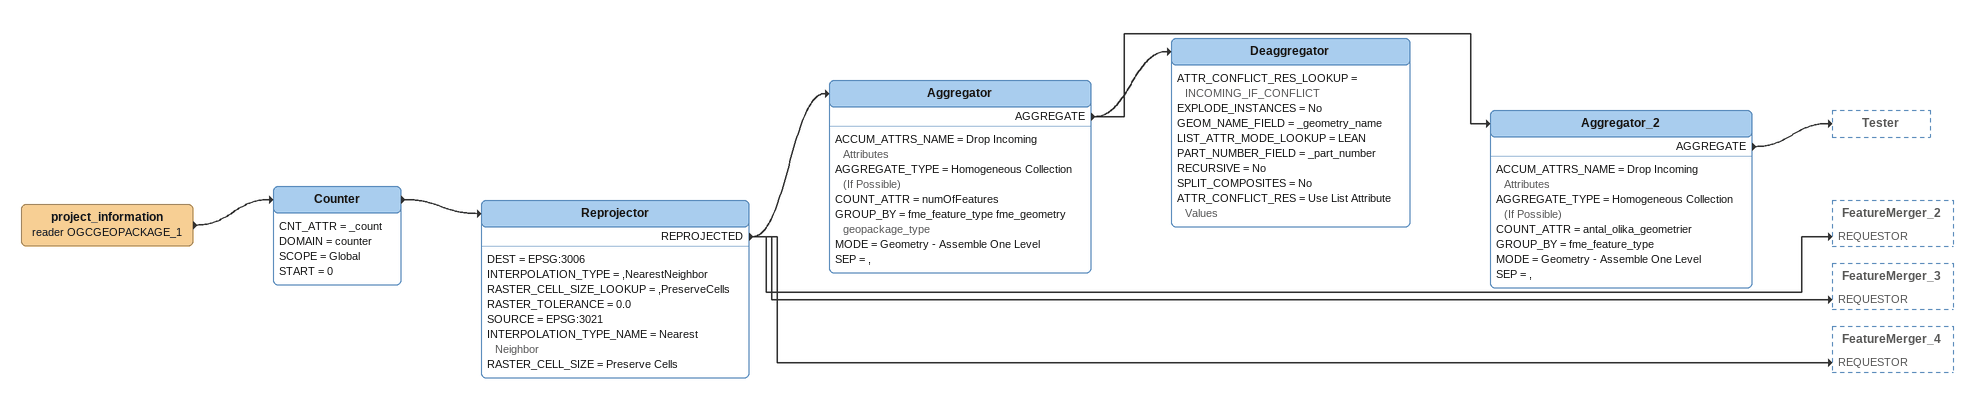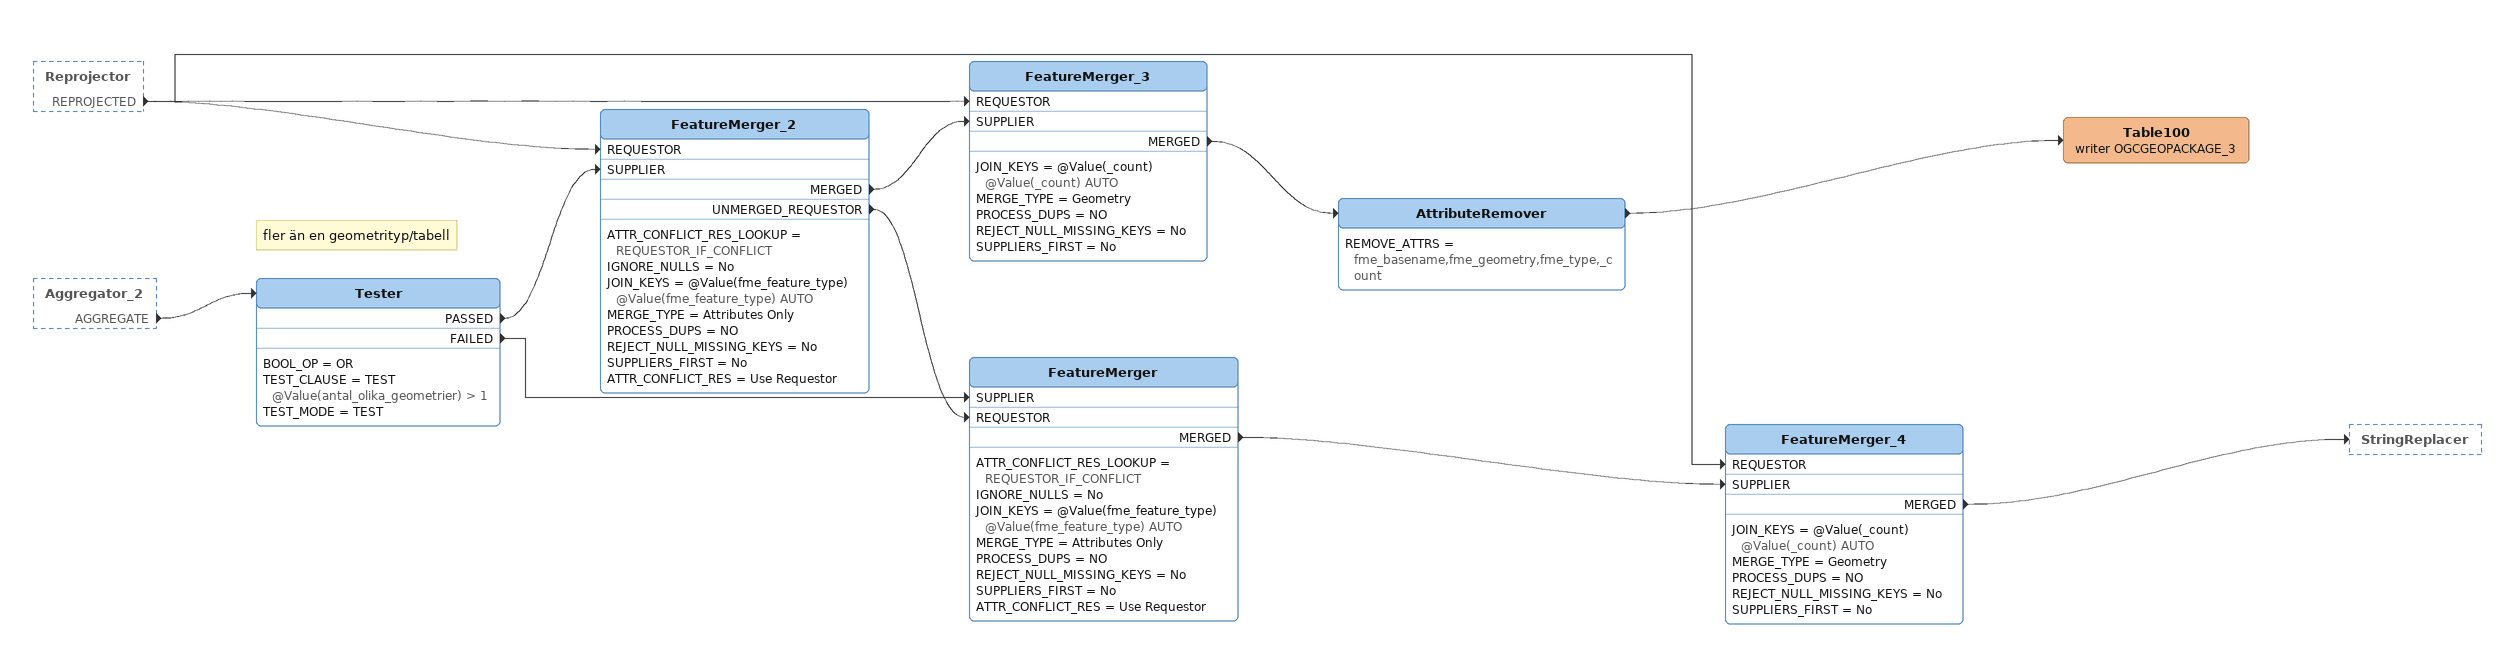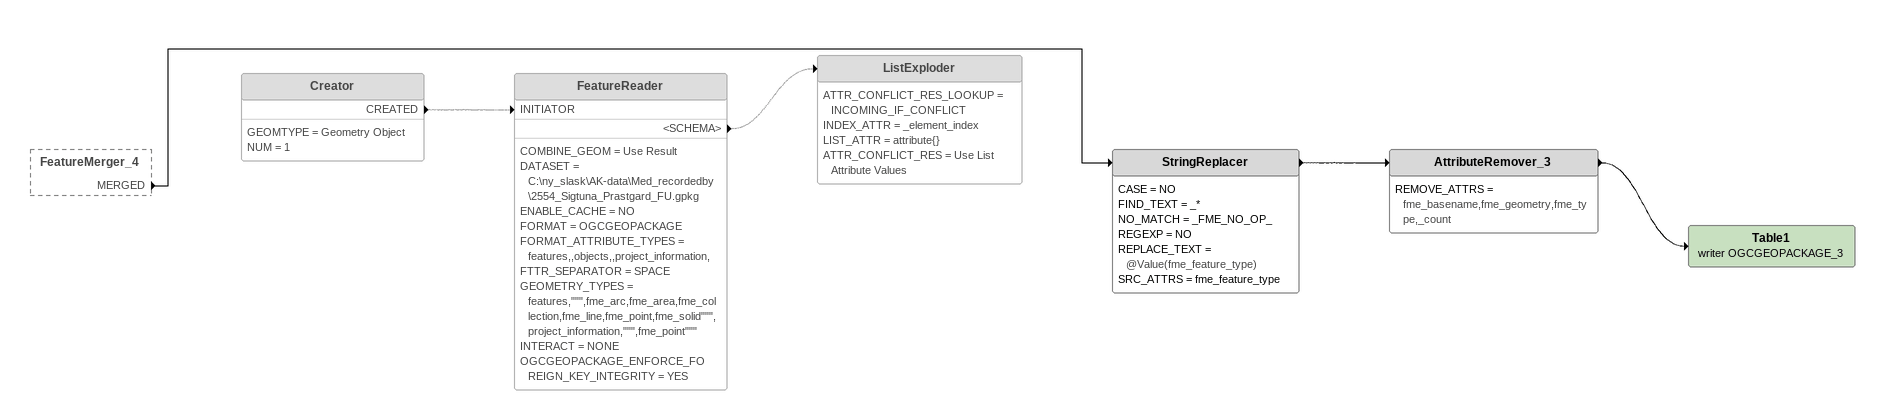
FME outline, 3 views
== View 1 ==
project_information (reader OGCGEOPACKAGE_1)
    -> Counter
Counter
    CNT_ATTR = _count
    DOMAIN = counter
    SCOPE = Global
    START = 0
    -> Reprojector
Reprojector
    DEST = EPSG:3006
    INTERPOLATION_TYPE = ,NearestNeighbor
    RASTER_CELL_SIZE_LOOKUP = ,PreserveCells
    RASTER_TOLERANCE = 0.0
    SOURCE = EPSG:3021
    INTERPOLATION_TYPE_NAME = Nearest Neighbor
    RASTER_CELL_SIZE = Preserve Cells
    REPROJECTED -> FeatureMerger_2 [REQUESTOR]
    REPROJECTED -> Aggregator
    REPROJECTED -> FeatureMerger_3 [REQUESTOR]
    REPROJECTED -> FeatureMerger_4 [REQUESTOR]
Aggregator
    ACCUM_ATTRS_NAME = Drop Incoming Attributes
    AGGREGATE_TYPE = Homogeneous Collection (If Possible)
    COUNT_ATTR = numOfFeatures
    GROUP_BY = fme_feature_type fme_geometry geopackage_type
    MODE = Geometry - Assemble One Level
    SEP = ,
    AGGREGATE -> Aggregator_2
    AGGREGATE -> Deaggregator
Deaggregator
    ATTR_CONFLICT_RES_LOOKUP = INCOMING_IF_CONFLICT
    EXPLODE_INSTANCES = No
    GEOM_NAME_FIELD = _geometry_name
    LIST_ATTR_MODE_LOOKUP = LEAN
    PART_NUMBER_FIELD = _part_number
    RECURSIVE = No
    SPLIT_COMPOSITES = No
    ATTR_CONFLICT_RES = Use List Attribute Values
Aggregator_2
    ACCUM_ATTRS_NAME = Drop Incoming Attributes
    AGGREGATE_TYPE = Homogeneous Collection (If Possible)
    COUNT_ATTR = antal_olika_geometrier
    GROUP_BY = fme_feature_type
    MODE = Geometry - Assemble One Level
    SEP = ,
    AGGREGATE -> Tester

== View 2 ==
Reprojector [outside]
    REPROJECTED -> FeatureMerger_2 [REQUESTOR]
    REPROJECTED -> FeatureMerger_3 [REQUESTOR]
    REPROJECTED -> FeatureMerger_4 [REQUESTOR]
Aggregator_2 [outside]
    AGGREGATE -> Tester
Note: fler än en geometrityp/tabell
Tester
    BOOL_OP = OR
    TEST_CLAUSE = TEST @Value(antal_olika_geometrier) > 1
    TEST_MODE = TEST
    PASSED -> FeatureMerger_2 [SUPPLIER]
    FAILED -> FeatureMerger [SUPPLIER]
FeatureMerger_2
    ATTR_CONFLICT_RES_LOOKUP = REQUESTOR_IF_CONFLICT
    IGNORE_NULLS = No
    JOIN_KEYS = @Value(fme_feature_type) @Value(fme_feature_type) AUTO
    MERGE_TYPE = Attributes Only
    PROCESS_DUPS = NO
    REJECT_NULL_MISSING_KEYS = No
    SUPPLIERS_FIRST = No
    ATTR_CONFLICT_RES = Use Requestor
    MERGED -> FeatureMerger_3 [SUPPLIER]
    UNMERGED_REQUESTOR -> FeatureMerger [REQUESTOR]
FeatureMerger_3
    JOIN_KEYS = @Value(_count) @Value(_count) AUTO
    MERGE_TYPE = Geometry
    PROCESS_DUPS = NO
    REJECT_NULL_MISSING_KEYS = No
    SUPPLIERS_FIRST = No
    MERGED -> AttributeRemover
AttributeRemover
    REMOVE_ATTRS = fme_basename,fme_geometry,fme_type,_count
    -> Table100 (writer OGCGEOPACKAGE_3)
Table100 (writer OGCGEOPACKAGE_3)
FeatureMerger
    ATTR_CONFLICT_RES_LOOKUP = REQUESTOR_IF_CONFLICT
    IGNORE_NULLS = No
    JOIN_KEYS = @Value(fme_feature_type) @Value(fme_feature_type) AUTO
    MERGE_TYPE = Attributes Only
    PROCESS_DUPS = NO
    REJECT_NULL_MISSING_KEYS = No
    SUPPLIERS_FIRST = No
    ATTR_CONFLICT_RES = Use Requestor
    MERGED -> FeatureMerger_4 [SUPPLIER]
FeatureMerger_4
    JOIN_KEYS = @Value(_count) @Value(_count) AUTO
    MERGE_TYPE = Geometry
    PROCESS_DUPS = NO
    REJECT_NULL_MISSING_KEYS = No
    SUPPLIERS_FIRST = No
    MERGED -> StringReplacer

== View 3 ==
FeatureMerger_4 [outside]
    MERGED -> StringReplacer
StringReplacer
    CASE = NO
    FIND_TEXT = _*
    NO_MATCH = _FME_NO_OP_
    REGEXP = NO
    REPLACE_TEXT = @Value(fme_feature_type)
    SRC_ATTRS = fme_feature_type
    -> AttributeRemover_3
AttributeRemover_3
    REMOVE_ATTRS = fme_basename,fme_geometry,fme_type,_count
    -> Table1 (writer OGCGEOPACKAGE_3)
Table1 (writer OGCGEOPACKAGE_3)
Creator [off]
    GEOMTYPE = Geometry Object
    NUM = 1
    CREATED -> FeatureReader [INITIATOR] [off]
FeatureReader [off]
    COMBINE_GEOM = Use Result
    DATASET = C:\ny_slask\AK-data\Med_recordedby\2554_Sigtuna_Prastgard_FU.gpkg
    ENABLE_CACHE = NO
    FORMAT = OGCGEOPACKAGE
    FORMAT_ATTRIBUTE_TYPES = features,,objects,,project_information,
    FTTR_SEPARATOR = SPACE
    GEOMETRY_TYPES = features,""",fme_arc,fme_area,fme_collection,fme_line,fme_point,fme_solid""",project_information,""",fme_point"""
    INTERACT = NONE
    OGCGEOPACKAGE_ENFORCE_FOREIGN_KEY_INTEGRITY = YES
    <SCHEMA> -> ListExploder [off]
ListExploder [off]
    ATTR_CONFLICT_RES_LOOKUP = INCOMING_IF_CONFLICT
    INDEX_ATTR = _element_index
    LIST_ATTR = attribute{}
    ATTR_CONFLICT_RES = Use List Attribute Values
